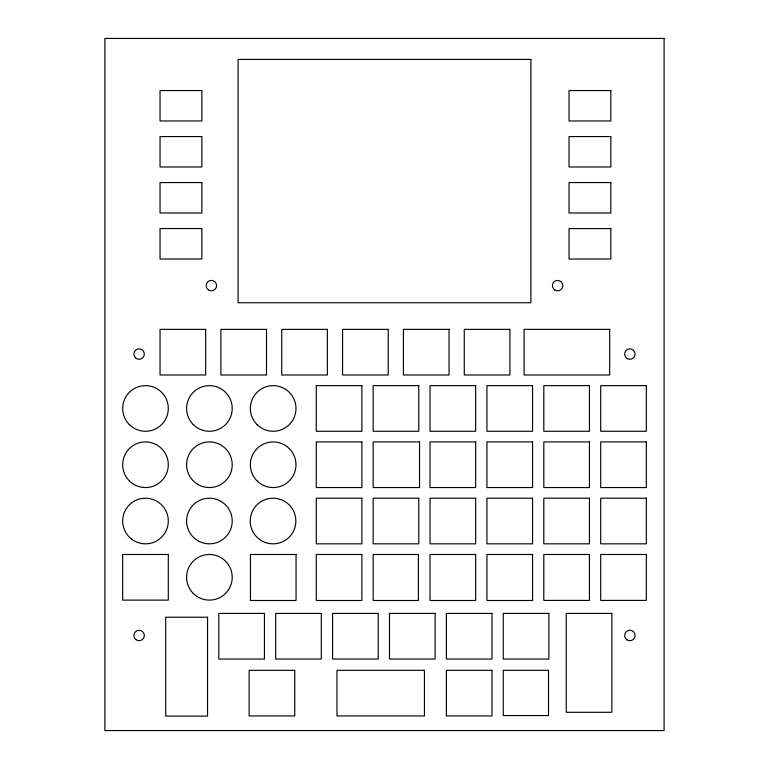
<?xml version="1.0" encoding="UTF-8"?>
<svg xmlns="http://www.w3.org/2000/svg" width="769" height="769" viewBox="0 0 769 769"><rect width="100%" height="100%" fill="white"/><g stroke="black" fill="none" stroke-linecap="round" stroke-linejoin="round"><path stroke-width="1.15" d="M664.099 38.45L104.901 38.45L104.901 730.55L664.099 730.55L664.099 38.45M530.908 59.405L238.092 59.405L238.092 302.746L530.908 302.746L530.908 59.405M201.853 90.55L160.039 90.55L160.039 120.973L201.853 120.973L201.853 90.55M610.855 90.55L569.031 90.55L569.031 120.973L610.855 120.973L610.855 90.55M201.853 136.565L160.039 136.565L160.039 166.979L201.853 166.979L201.853 136.565M610.855 136.565L569.031 136.565L569.031 166.979L610.855 166.979L610.855 136.565M201.853 182.57L160.039 182.57L160.039 212.994L201.853 212.994L201.853 182.57M610.855 182.57L569.031 182.57L569.031 212.994L610.855 212.994L610.855 182.57M201.853 228.537L160.039 228.537L160.039 259.009L201.853 259.009L201.853 228.537M610.855 228.585L569.031 228.585L569.031 259.009L610.855 259.009L610.855 228.585M205.679 329.363L160.039 329.363L160.039 374.993L205.679 374.993L205.679 329.363M266.516 329.363L220.886 329.363L220.886 374.993L266.516 374.993L266.516 329.363M327.363 329.363L281.733 329.363L281.733 374.993L327.363 374.993L327.363 329.363M388.21 329.363L342.57 329.363L342.57 374.993L388.21 374.993L388.21 329.363M449.048 329.363L403.417 329.363L403.417 374.993L449.048 374.993L449.048 329.363M509.895 329.363L464.265 329.363L464.265 374.993L509.895 374.993L509.895 329.363M609.673 329.363L524.112 329.363L524.112 374.993L609.673 374.993L609.673 329.363M361.891 385.644L316.261 385.644L316.261 431.274L361.891 431.274L361.891 385.644M418.778 385.644L373.148 385.644L373.148 431.274L418.778 431.274L418.778 385.644M475.675 385.644L430.034 385.644L430.034 431.274L475.675 431.274L475.675 385.644M532.561 385.644L486.931 385.644L486.931 431.274L532.561 431.274L532.561 385.644M589.448 385.644L543.818 385.644L543.818 431.274L589.448 431.274L589.448 385.644M646.335 385.644L600.704 385.644L600.704 431.274L646.335 431.274L646.335 385.644M361.891 441.925L316.261 441.925L316.261 487.556L361.891 487.556L361.891 441.925M419.538 441.925L373.148 441.925L373.148 487.556L419.538 487.556L419.538 441.925M475.675 441.925L430.034 441.925L430.034 487.556L475.675 487.556L475.675 441.925M532.561 441.925L486.931 441.925L486.931 487.556L532.561 487.556L532.561 441.925M589.448 441.925L543.818 441.925L543.818 487.556L589.448 487.556L589.448 441.925M646.335 441.925L600.704 441.925L600.704 487.556L646.335 487.556L646.335 441.925M361.891 498.206L316.261 498.206L316.261 543.837L361.891 543.837L361.891 498.206M418.778 498.206L373.148 498.206L373.148 543.837L418.778 543.837L418.778 498.206M475.675 498.206L430.034 498.206L430.034 543.837L475.675 543.837L475.675 498.206M532.561 498.206L486.931 498.206L486.931 543.837L532.561 543.837L532.561 498.206M589.448 498.206L543.818 498.206L543.818 543.837L589.448 543.837L589.448 498.206M646.335 498.206L600.704 498.206L600.704 543.837L646.335 543.837L646.335 498.206M168.296 554.487L122.665 554.487L122.665 600.118L168.296 600.118L168.296 554.487M296.065 554.487L250.434 554.487L250.434 600.493L296.065 600.493L296.065 554.487M361.891 554.487L316.261 554.487L316.261 600.493L361.891 600.493L361.891 554.487M418.403 554.487L373.148 554.487L373.148 600.493L418.403 600.493L418.403 554.487M475.675 554.487L430.034 554.487L430.034 600.493L475.675 600.493L475.675 554.487M532.561 554.487L486.931 554.487L486.931 600.493L532.561 600.493L532.561 554.487M589.448 554.487L543.818 554.487L543.818 600.416L589.448 600.416L589.448 554.487M646.335 554.487L600.704 554.487L600.704 600.416L646.335 600.416L646.335 554.487M264.44 613.422L218.809 613.422L218.809 659.062L264.44 659.062L264.44 613.422M321.327 613.422L275.696 613.422L275.696 659.062L321.327 659.062L321.327 613.422M378.223 613.422L332.583 613.422L332.583 659.062L378.223 659.062L378.223 613.422M435.11 613.422L389.479 613.422L389.479 659.062L435.11 659.062L435.11 613.422M491.997 613.422L446.366 613.422L446.366 659.062L491.997 659.062L491.997 613.422M548.883 613.422L503.253 613.422L503.253 659.062L548.883 659.062L548.883 613.422M611.855 613.422L566.224 613.422L566.224 712.296L611.855 712.296L611.855 613.422M207.553 617.228L165.72 617.228L165.72 716.102L207.553 716.102L207.553 617.228M294.748 670.318L249.118 670.318L249.118 715.949L294.748 715.949L294.748 670.318M424.44 670.318L336.976 670.318L336.976 715.949L424.44 715.949L424.44 670.318M491.997 670.318L446.366 670.318L446.366 715.949L491.997 715.949L491.997 670.318M548.508 670.318L503.253 670.318L503.253 715.564L548.508 715.564L548.508 670.318M193.269 593.437A22.82 22.82 0 0 0 231.44 583.2A22.82 22.82 0 0 0 203.497 555.256A22.82 22.82 0 0 0 193.269 593.437M261.633 540.78A22.82 22.82 0 0 0 295.863 521.017A22.82 22.82 0 0 0 261.633 501.263A22.82 22.82 0 0 0 261.633 540.78M197.998 540.78A22.82 22.82 0 0 0 232.219 521.017A22.82 22.82 0 0 0 197.998 501.263A22.82 22.82 0 0 0 197.998 540.78M197.873 484.422A22.82 22.82 0 0 0 232.219 464.88A22.82 22.82 0 0 0 198.123 444.905A22.82 22.82 0 0 0 197.873 484.422M131.557 539.088A22.82 22.82 0 0 0 168.103 524.054A22.82 22.82 0 0 0 136.805 499.917A22.82 22.82 0 0 0 131.557 539.088M129.384 480.904A22.82 22.82 0 0 0 167.536 470.599A22.82 22.82 0 0 0 139.545 442.713A22.82 22.82 0 0 0 129.384 480.904M257.029 424.594A22.82 22.82 0 0 0 295.2 414.366A22.82 22.82 0 0 0 267.256 386.423A22.82 22.82 0 0 0 257.029 424.594M257.029 480.875A22.82 22.82 0 0 0 295.2 470.647A22.82 22.82 0 0 0 267.256 442.704A22.82 22.82 0 0 0 257.029 480.875M193.269 424.594A22.82 22.82 0 0 0 231.44 414.366A22.82 22.82 0 0 0 203.497 386.423A22.82 22.82 0 0 0 193.269 424.594M129.355 424.594A22.82 22.82 0 0 0 167.527 414.366A22.82 22.82 0 0 0 139.583 386.423A22.82 22.82 0 0 0 129.355 424.594M135.988 639.664A5.229 5.229 0 0 0 144.322 636.107A5.229 5.229 0 0 0 137.074 630.676A5.229 5.229 0 0 0 135.988 639.664M208.764 290.153A5.229 5.229 0 0 0 216.608 285.626A5.229 5.229 0 0 0 208.764 281.098A5.229 5.229 0 0 0 208.764 290.153M626.937 639.808A5.229 5.229 0 0 0 635.088 635.857A5.229 5.229 0 0 0 627.591 630.772A5.229 5.229 0 0 0 626.937 639.808M555.007 290.153A5.229 5.229 0 0 0 562.85 285.626A5.229 5.229 0 0 0 555.007 281.098A5.229 5.229 0 0 0 555.007 290.153M627.254 358.604A5.229 5.229 0 0 0 635.098 354.076A5.229 5.229 0 0 0 627.254 349.549A5.229 5.229 0 0 0 627.254 358.604M135.431 357.777A5.229 5.229 0 0 0 144.178 355.432A5.229 5.229 0 0 0 137.776 349.03A5.229 5.229 0 0 0 135.431 357.777"/></g></svg>
